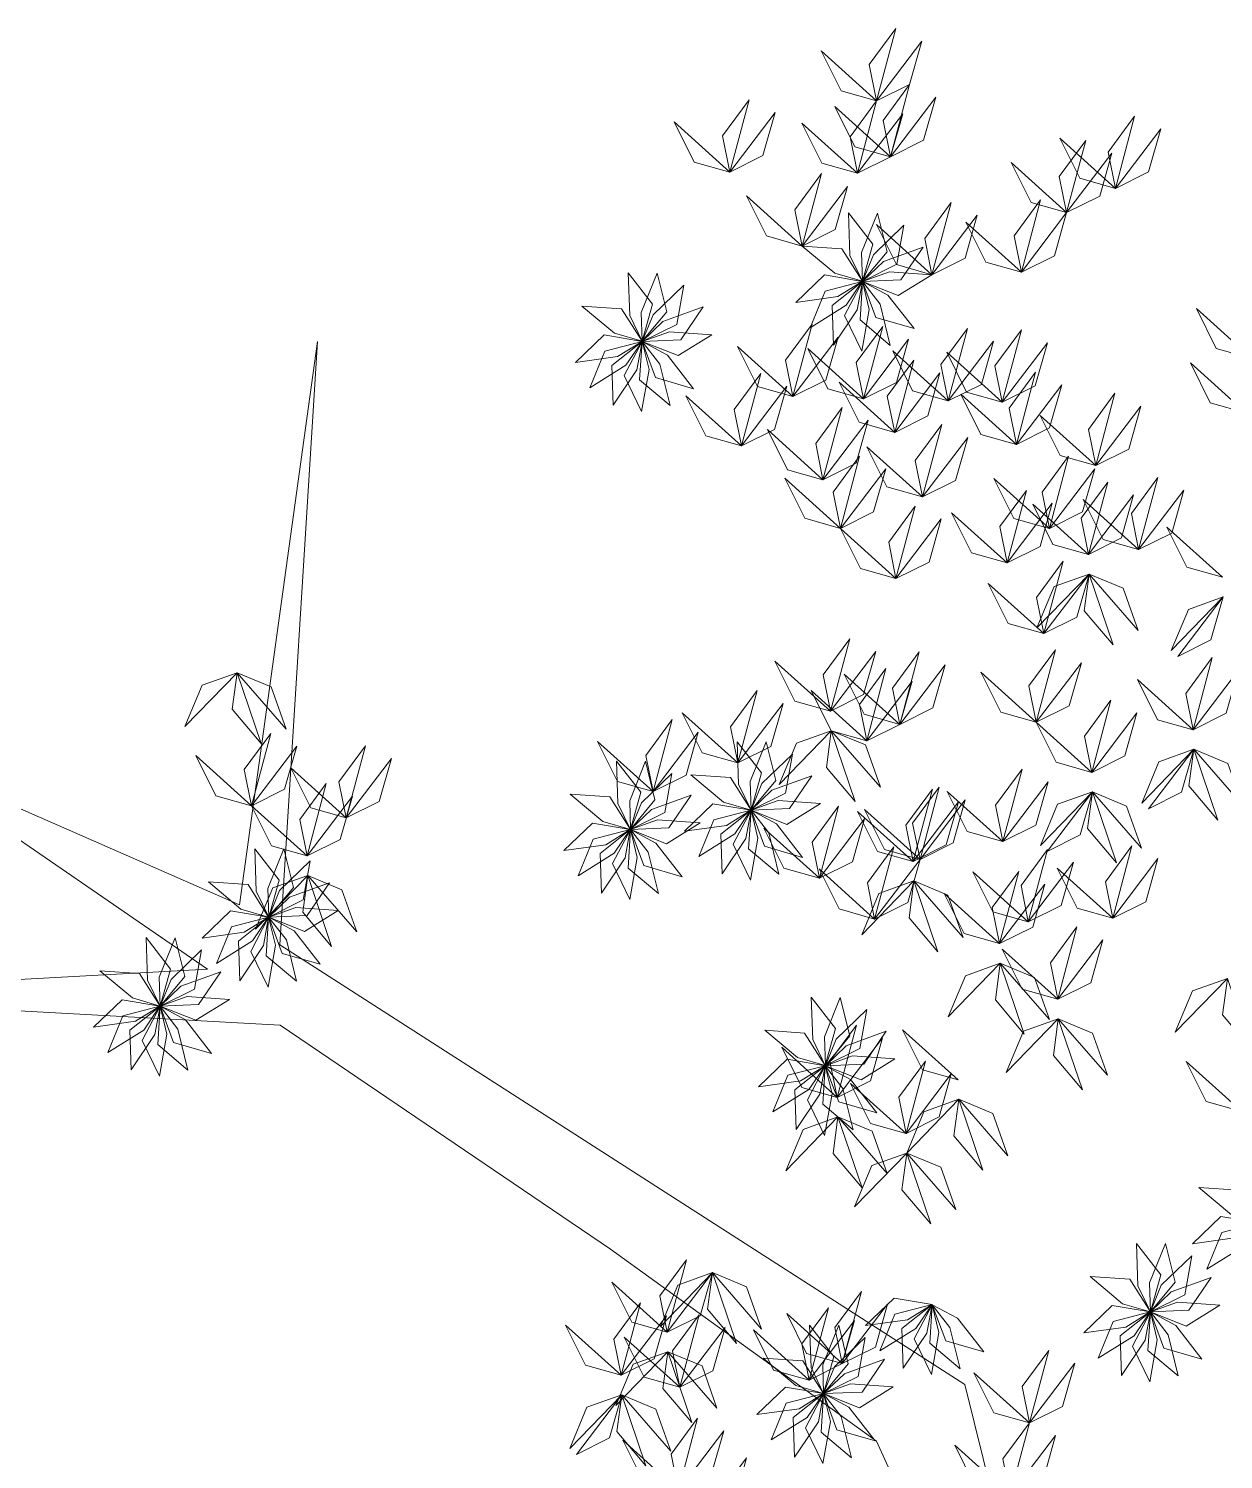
# Model space of a CAD drawing. Header units: inches. Extents: x 15 to 22798, y 21 to 21519.
# Drawn here: x 17568.1 to 17663.9, y 11151.6 to 11266.3 of the extents above; entities that cross this region are included whole.
import ezdxf

# ---------------------------------------------------------------- set-up
doc = ezdxf.new("R2010")
doc.units = ezdxf.units.IN
doc.header["$MEASUREMENT"] = 0
doc.layers.add('ARREDAMENTO', color=8, linetype='Continuous', lineweight=13)

msp = doc.modelspace()

# ---------------------------------------------------------------- linework, layer by layer
at = {"layer": 'ARREDAMENTO', "lineweight": 0}
for points in [[(17636.11, 11260.53), (17635.52, 11263.44), (17637.65, 11266.33), (17636.11, 11260.53)], [(17636.11, 11260.53), (17638.76, 11261.85), (17639.74, 11265.31), (17636.11, 11260.53)], [(17636.11, 11260.53), (17633.26, 11261.34), (17631.66, 11264.55), (17636.11, 11260.53)], [(17637.22, 11256.06), (17636.64, 11258.96), (17638.76, 11261.85), (17637.22, 11256.06)], [(17624.35, 11254.83), (17623.76, 11257.73), (17625.89, 11260.62), (17624.35, 11254.83)], [(17637.22, 11256.06), (17634.37, 11256.86), (17632.77, 11260.08), (17637.22, 11256.06)], [(17634.57, 11254.74), (17633.98, 11257.64), (17636.11, 11260.53), (17634.57, 11254.74)], [(17637.22, 11256.06), (17639.87, 11257.38), (17640.85, 11260.83), (17637.22, 11256.06)], [(17624.35, 11254.83), (17627, 11256.15), (17627.98, 11259.6), (17624.35, 11254.83)], [(17634.57, 11254.74), (17637.22, 11256.06), (17638.2, 11259.51), (17634.57, 11254.74)], [(17655.26, 11253.52), (17654.67, 11256.43), (17656.8, 11259.32), (17655.26, 11253.52)], [(17624.35, 11254.83), (17621.49, 11255.63), (17619.89, 11258.85), (17624.35, 11254.83)], [(17634.57, 11254.74), (17631.71, 11255.54), (17630.12, 11258.76), (17634.57, 11254.74)], [(17655.26, 11253.52), (17657.91, 11254.84), (17658.89, 11258.3), (17655.26, 11253.52)], [(17651.35, 11251.58), (17650.76, 11254.48), (17652.89, 11257.37), (17651.35, 11251.58)], [(17655.26, 11253.52), (17652.4, 11254.33), (17650.8, 11257.54), (17655.26, 11253.52)], [(17651.35, 11251.58), (17648.5, 11252.38), (17646.9, 11255.6), (17651.35, 11251.58)], [(17651.35, 11251.58), (17654, 11252.9), (17654.98, 11256.35), (17651.35, 11251.58)], [(17630.14, 11248.9), (17629.56, 11251.81), (17631.68, 11254.7), (17630.14, 11248.9)], [(17630.14, 11248.9), (17632.8, 11250.22), (17633.77, 11253.68), (17630.14, 11248.9)], [(17630.14, 11248.9), (17627.29, 11249.71), (17625.69, 11252.92), (17630.14, 11248.9)], [(17640.55, 11246.6), (17639.97, 11249.51), (17642.09, 11252.4), (17640.55, 11246.6)], [(17647.72, 11246.8), (17647.13, 11249.71), (17649.26, 11252.6), (17647.72, 11246.8)], [(17633.85, 11251.55), (17633.97, 11248.15), (17634.98, 11246.07), (17635.81, 11249.04), (17633.85, 11251.55)], [(17636.18, 11251.53), (17634.91, 11248.37), (17634.98, 11246.07), (17636.95, 11248.44), (17636.18, 11251.53)], [(17640.55, 11246.6), (17643.21, 11247.92), (17644.18, 11251.37), (17640.55, 11246.6)], [(17647.72, 11246.8), (17650.37, 11248.12), (17651.35, 11251.58), (17647.72, 11246.8)], [(17638.3, 11250.57), (17635.85, 11248.2), (17634.98, 11246.06), (17637.74, 11247.44), (17638.3, 11250.57)], [(17640.55, 11246.6), (17637.7, 11247.41), (17636.1, 11250.62), (17640.55, 11246.6)], [(17647.72, 11246.8), (17644.87, 11247.61), (17643.27, 11250.82), (17647.72, 11246.8)], [(17630.14, 11248.9), (17632.75, 11246.71), (17634.97, 11246.07), (17633.32, 11248.67), (17630.14, 11248.9)], [(17639.85, 11248.82), (17636.65, 11247.66), (17634.98, 11246.06), (17638.06, 11246.19), (17639.85, 11248.82)], [(17616.19, 11246.74), (17616.31, 11243.33), (17617.31, 11241.26), (17618.14, 11244.23), (17616.19, 11246.74)], [(17618.52, 11246.72), (17617.24, 11243.56), (17617.32, 11241.26), (17619.28, 11243.63), (17618.52, 11246.72)], [(17629.63, 11244.37), (17633, 11244.85), (17634.96, 11246.06), (17631.92, 11246.58), (17629.63, 11244.37)], [(17640.55, 11246.6), (17637.15, 11246.84), (17634.98, 11246.06), (17637.85, 11244.92), (17640.55, 11246.6)], [(17620.64, 11245.76), (17618.19, 11243.39), (17617.32, 11241.25), (17620.08, 11242.62), (17620.64, 11245.76)], [(17630.78, 11242.34), (17633.67, 11244.15), (17634.96, 11246.06), (17631.98, 11245.29), (17630.78, 11242.34)], [(17632.65, 11240.96), (17634.56, 11243.78), (17634.97, 11246.05), (17632.55, 11244.14), (17632.65, 11240.96)], [(17634.93, 11240.46), (17635.52, 11243.81), (17634.97, 11246.05), (17633.54, 11243.32), (17634.93, 11240.46)], [(17637.21, 11240.92), (17636.39, 11244.23), (17634.97, 11246.05), (17634.78, 11242.97), (17637.21, 11240.92)], [(17639.11, 11242.28), (17637.01, 11244.96), (17634.98, 11246.05), (17636.05, 11243.16), (17639.11, 11242.28)], [(17612.48, 11244.09), (17615.09, 11241.9), (17617.3, 11241.26), (17615.65, 11243.86), (17612.48, 11244.09)], [(17622.19, 11244.01), (17618.98, 11242.85), (17617.32, 11241.25), (17620.4, 11241.38), (17622.19, 11244.01)], [(17666.2, 11239.87), (17663.35, 11240.68), (17661.75, 11243.89), (17666.2, 11239.87)], [(17611.96, 11239.56), (17615.34, 11240.04), (17617.3, 11241.25), (17614.26, 11241.77), (17611.96, 11239.56)], [(17622.89, 11241.79), (17619.49, 11242.03), (17617.32, 11241.25), (17620.19, 11240.11), (17622.89, 11241.79)], [(17629.4, 11236.83), (17628.81, 11239.74), (17630.94, 11242.63), (17629.4, 11236.83)], [(17635.05, 11236.65), (17634.47, 11239.56), (17636.6, 11242.45), (17635.05, 11236.65)], [(17641.85, 11236.48), (17641.27, 11239.39), (17643.4, 11242.28), (17641.85, 11236.48)], [(17646.18, 11236.37), (17645.59, 11239.28), (17647.72, 11242.17), (17646.18, 11236.37)], [(17613.11, 11237.53), (17616, 11239.34), (17617.3, 11241.25), (17614.31, 11240.48), (17613.11, 11237.53)], [(17614.99, 11236.15), (17616.89, 11238.97), (17617.3, 11241.24), (17614.88, 11239.33), (17614.99, 11236.15)], [(17617.26, 11235.64), (17617.86, 11239), (17617.31, 11241.24), (17615.88, 11238.51), (17617.26, 11235.64)], [(17619.55, 11236.11), (17618.72, 11239.42), (17617.31, 11241.24), (17617.11, 11238.16), (17619.55, 11236.11)], [(17621.44, 11237.46), (17619.35, 11240.15), (17617.31, 11241.24), (17618.39, 11238.35), (17621.44, 11237.46)], [(17629.4, 11236.83), (17626.55, 11237.64), (17624.95, 11240.85), (17629.4, 11236.83)], [(17629.4, 11236.83), (17632.05, 11238.15), (17633.03, 11241.6), (17629.4, 11236.83)], [(17635.05, 11236.65), (17632.2, 11237.46), (17630.6, 11240.67), (17635.05, 11236.65)], [(17635.05, 11236.65), (17637.71, 11237.97), (17638.68, 11241.43), (17635.05, 11236.65)], [(17641.85, 11236.48), (17644.51, 11237.8), (17645.48, 11241.26), (17641.85, 11236.48)], [(17646.18, 11236.37), (17648.83, 11237.69), (17649.81, 11241.15), (17646.18, 11236.37)], [(17637.56, 11233.96), (17636.97, 11236.87), (17639.1, 11239.76), (17637.56, 11233.96)], [(17641.85, 11236.48), (17639, 11237.29), (17637.4, 11240.5), (17641.85, 11236.48)], [(17646.18, 11236.37), (17643.32, 11237.18), (17641.73, 11240.39), (17646.18, 11236.37)], [(17665.72, 11235.52), (17662.87, 11236.33), (17661.27, 11239.54), (17665.72, 11235.52)], [(17625.28, 11232.88), (17624.69, 11235.79), (17626.82, 11238.68), (17625.28, 11232.88)], [(17637.56, 11233.96), (17640.21, 11235.28), (17641.19, 11238.74), (17637.56, 11233.96)], [(17647.32, 11232.99), (17646.73, 11235.9), (17648.86, 11238.79), (17647.32, 11232.99)], [(17625.28, 11232.88), (17627.93, 11234.2), (17628.91, 11237.65), (17625.28, 11232.88)], [(17637.56, 11233.96), (17634.7, 11234.77), (17633.1, 11237.98), (17637.56, 11233.96)], [(17647.32, 11232.99), (17649.97, 11234.31), (17650.95, 11237.77), (17647.32, 11232.99)], [(17653.68, 11231.3), (17653.09, 11234.2), (17655.22, 11237.09), (17653.68, 11231.3)], [(17625.28, 11232.88), (17622.42, 11233.69), (17620.82, 11236.9), (17625.28, 11232.88)], [(17631.81, 11230.16), (17631.23, 11233.06), (17633.36, 11235.95), (17631.81, 11230.16)], [(17631.81, 11230.16), (17631.23, 11233.06), (17633.36, 11235.95), (17631.81, 11230.16)], [(17647.32, 11232.99), (17644.47, 11233.8), (17642.87, 11237.01), (17647.32, 11232.99)], [(17653.68, 11231.3), (17656.33, 11232.62), (17657.31, 11236.07), (17653.68, 11231.3)], [(17631.81, 11230.16), (17634.47, 11231.48), (17635.44, 11234.93), (17631.81, 11230.16)], [(17631.81, 11230.16), (17634.47, 11231.48), (17635.44, 11234.93), (17631.81, 11230.16)], [(17653.68, 11231.3), (17650.83, 11232.11), (17649.23, 11235.32), (17653.68, 11231.3)], [(17631.81, 11230.16), (17628.96, 11230.96), (17627.36, 11234.18), (17631.81, 11230.16)], [(17631.81, 11230.16), (17628.96, 11230.96), (17627.36, 11234.18), (17631.81, 11230.16)], [(17639.79, 11228.78), (17639.2, 11231.69), (17641.33, 11234.58), (17639.79, 11228.78)], [(17639.79, 11228.78), (17636.93, 11229.59), (17635.33, 11232.8), (17639.79, 11228.78)], [(17639.79, 11228.78), (17642.44, 11230.1), (17643.42, 11233.55), (17639.79, 11228.78)], [(17633.21, 11226.26), (17632.63, 11229.17), (17634.75, 11232.06), (17633.21, 11226.26)], [(17649.97, 11226.26), (17649.39, 11229.16), (17651.51, 11232.05), (17649.97, 11226.26)], [(17633.21, 11226.26), (17630.36, 11227.07), (17628.76, 11230.28), (17633.21, 11226.26)], [(17633.21, 11226.26), (17635.86, 11227.58), (17636.84, 11231.04), (17633.21, 11226.26)], [(17649.97, 11226.26), (17647.12, 11227.06), (17645.52, 11230.27), (17649.97, 11226.26)], [(17649.97, 11226.26), (17652.63, 11227.58), (17653.6, 11231.03), (17649.97, 11226.26)], [(17657.12, 11224.56), (17656.54, 11227.46), (17658.67, 11230.35), (17657.12, 11224.56)], [(17646.57, 11223.5), (17645.99, 11226.41), (17648.12, 11229.3), (17646.57, 11223.5)], [(17653.09, 11224.17), (17652.51, 11227.07), (17654.64, 11229.96), (17653.09, 11224.17)], [(17657.12, 11224.56), (17659.78, 11225.88), (17660.75, 11229.33), (17657.12, 11224.56)], [(17637.66, 11222.24), (17637.08, 11225.15), (17639.21, 11228.04), (17637.66, 11222.24)], [(17646.57, 11223.5), (17649.23, 11224.82), (17650.2, 11228.28), (17646.57, 11223.5)], [(17653.09, 11224.17), (17650.24, 11224.97), (17648.64, 11228.19), (17653.09, 11224.17)], [(17657.12, 11224.56), (17654.27, 11225.36), (17652.67, 11228.57), (17657.12, 11224.56)], [(17653.09, 11224.17), (17655.75, 11225.49), (17656.72, 11228.94), (17653.09, 11224.17)], [(17637.66, 11222.24), (17640.32, 11223.56), (17641.29, 11227.02), (17637.66, 11222.24)], [(17646.57, 11223.5), (17643.72, 11224.31), (17642.12, 11227.52), (17646.57, 11223.5)], [(17637.66, 11222.24), (17634.81, 11223.05), (17633.21, 11226.26), (17637.66, 11222.24)], [(17663.85, 11222.34), (17660.99, 11223.14), (17659.39, 11226.35), (17663.85, 11222.34)], [(17649.51, 11217.83), (17648.93, 11220.73), (17651.06, 11223.62), (17649.51, 11217.83)], [(17653.15, 11222.6), (17650.35, 11221.6), (17648.97, 11218.29), (17653.15, 11222.6)], [(17649.51, 11217.83), (17652.17, 11219.15), (17653.15, 11222.6), (17649.51, 11217.83)], [(17649.51, 11217.83), (17652.17, 11219.15), (17653.15, 11222.6), (17649.51, 11217.83)], [(17653.15, 11222.6), (17652.76, 11219.66), (17655.07, 11216.92), (17653.15, 11222.6)], [(17653.15, 11222.6), (17655.88, 11221.46), (17657.09, 11218.08), (17653.15, 11222.6)], [(17649.51, 11217.83), (17646.66, 11218.63), (17645.06, 11221.85), (17649.51, 11217.83)], [(17663.9, 11220.77), (17661.11, 11219.77), (17659.72, 11216.46), (17663.9, 11220.77)], [(17660.27, 11215.99), (17662.92, 11217.32), (17663.9, 11220.77), (17660.27, 11215.99)], [(17632.42, 11211.6), (17631.83, 11214.51), (17633.96, 11217.4), (17632.42, 11211.6)], [(17648.91, 11210.72), (17648.32, 11213.63), (17650.45, 11216.52), (17648.91, 11210.72)], [(17632.42, 11211.6), (17629.56, 11212.41), (17627.96, 11215.62), (17632.42, 11211.6)], [(17632.42, 11211.6), (17635.07, 11212.93), (17636.05, 11216.38), (17632.42, 11211.6)], [(17637.98, 11210.55), (17637.39, 11213.46), (17639.52, 11216.35), (17637.98, 11210.55)], [(17637.98, 11210.55), (17640.63, 11211.87), (17641.61, 11215.33), (17637.98, 11210.55)], [(17648.91, 11210.72), (17651.56, 11212.04), (17652.54, 11215.49), (17648.91, 11210.72)], [(17661.49, 11210.12), (17660.9, 11213.02), (17663.03, 11215.91), (17661.49, 11210.12)], [(17584.83, 11214.69), (17582.03, 11213.7), (17580.65, 11210.39), (17584.83, 11214.69)], [(17584.83, 11214.69), (17584.44, 11211.76), (17586.75, 11209.01), (17584.83, 11214.69)], [(17584.83, 11214.69), (17587.56, 11213.55), (17588.77, 11210.17), (17584.83, 11214.69)], [(17637.98, 11210.55), (17635.12, 11211.36), (17633.52, 11214.57), (17637.98, 11210.55)], [(17635.32, 11209.23), (17634.74, 11212.14), (17636.86, 11215.03), (17635.32, 11209.23)], [(17648.91, 11210.72), (17646.06, 11211.53), (17644.46, 11214.74), (17648.91, 11210.72)], [(17661.49, 11210.12), (17664.14, 11211.44), (17665.12, 11214.89), (17661.49, 11210.12)], [(17624.98, 11207.46), (17624.4, 11210.36), (17626.52, 11213.25), (17624.98, 11207.46)], [(17635.32, 11209.23), (17632.47, 11210.04), (17630.87, 11213.25), (17635.32, 11209.23)], [(17635.32, 11209.23), (17637.98, 11210.55), (17638.95, 11214), (17635.32, 11209.23)], [(17661.49, 11210.12), (17658.64, 11210.92), (17657.04, 11214.14), (17661.49, 11210.12)], [(17624.98, 11207.46), (17627.64, 11208.78), (17628.61, 11212.23), (17624.98, 11207.46)], [(17653.36, 11206.7), (17652.78, 11209.61), (17654.9, 11212.5), (17653.36, 11206.7)], [(17618.18, 11205.16), (17617.6, 11208.06), (17619.72, 11210.95), (17618.18, 11205.16)], [(17624.98, 11207.46), (17622.13, 11208.26), (17620.53, 11211.48), (17624.98, 11207.46)], [(17653.36, 11206.7), (17650.51, 11207.51), (17648.91, 11210.72), (17653.36, 11206.7)], [(17653.36, 11206.7), (17656.01, 11208.02), (17656.99, 11211.47), (17653.36, 11206.7)], [(17585.98, 11204.02), (17585.4, 11206.93), (17587.53, 11209.82), (17585.98, 11204.02)], [(17618.18, 11205.16), (17620.84, 11206.48), (17621.81, 11209.93), (17618.18, 11205.16)], [(17632.47, 11210.04), (17629.68, 11209.04), (17628.3, 11205.73), (17632.47, 11210.04)], [(17632.47, 11210.04), (17632.08, 11207.1), (17634.39, 11204.36), (17632.47, 11210.04)], [(17632.47, 11210.04), (17635.21, 11208.9), (17636.41, 11205.52), (17632.47, 11210.04)], [(17585.98, 11204.02), (17588.64, 11205.34), (17589.61, 11208.79), (17585.98, 11204.02)], [(17593.58, 11203.05), (17592.99, 11205.95), (17595.12, 11208.84), (17593.58, 11203.05)], [(17618.18, 11205.16), (17615.33, 11205.96), (17613.73, 11209.17), (17618.18, 11205.16)], [(17624.92, 11209.16), (17625.04, 11205.75), (17626.05, 11203.68), (17626.88, 11206.65), (17624.92, 11209.16)], [(17627.25, 11209.14), (17625.98, 11205.98), (17626.05, 11203.67), (17628.02, 11206.05), (17627.25, 11209.14)], [(17661.54, 11208.55), (17658.75, 11207.55), (17657.37, 11204.24), (17661.54, 11208.55)], [(17657.91, 11203.78), (17660.56, 11205.1), (17661.54, 11208.55), (17657.91, 11203.78)], [(17661.54, 11208.55), (17661.15, 11205.61), (17663.47, 11202.87), (17661.54, 11208.55)], [(17661.54, 11208.55), (17664.28, 11207.41), (17665.48, 11204.03), (17661.54, 11208.55)], [(17585.98, 11204.02), (17583.13, 11204.83), (17581.53, 11208.04), (17585.98, 11204.02)], [(17593.58, 11203.05), (17596.23, 11204.37), (17597.21, 11207.82), (17593.58, 11203.05)], [(17615.25, 11207.61), (17615.37, 11204.2), (17616.37, 11202.13), (17617.2, 11205.1), (17615.25, 11207.61)], [(17617.58, 11207.59), (17616.31, 11204.43), (17616.38, 11202.12), (17618.34, 11204.5), (17617.58, 11207.59)], [(17629.37, 11208.17), (17626.92, 11205.81), (17626.05, 11203.67), (17628.81, 11205.04), (17629.37, 11208.17)], [(17593.58, 11203.05), (17590.73, 11203.86), (17589.13, 11207.07), (17593.58, 11203.05)], [(17619.7, 11206.62), (17617.25, 11204.26), (17616.38, 11202.12), (17619.14, 11203.49), (17619.7, 11206.62)], [(17621.21, 11206.51), (17623.82, 11204.32), (17626.04, 11203.68), (17624.39, 11206.28), (17621.21, 11206.51)], [(17630.92, 11206.43), (17627.72, 11205.26), (17626.05, 11203.67), (17629.13, 11203.8), (17630.92, 11206.43)], [(17646.23, 11201.15), (17645.65, 11204.06), (17647.77, 11206.95), (17646.23, 11201.15)], [(17590.44, 11200), (17589.85, 11202.91), (17591.98, 11205.8), (17590.44, 11200)], [(17639.04, 11199.56), (17638.46, 11202.46), (17640.59, 11205.35), (17639.04, 11199.56)], [(17639.59, 11199.71), (17639, 11202.62), (17641.13, 11205.51), (17639.59, 11199.71)], [(17646.23, 11201.15), (17643.38, 11201.96), (17641.78, 11205.17), (17646.23, 11201.15)], [(17646.23, 11201.15), (17648.89, 11202.47), (17649.86, 11205.93), (17646.23, 11201.15)], [(17653.41, 11205.13), (17650.62, 11204.14), (17649.24, 11200.83), (17653.41, 11205.13)], [(17649.78, 11200.36), (17652.44, 11201.68), (17653.41, 11205.13), (17649.78, 11200.36)], [(17653.41, 11205.13), (17653.02, 11202.19), (17655.34, 11199.45), (17653.41, 11205.13)], [(17653.41, 11205.13), (17656.15, 11203.99), (17657.35, 11200.61), (17653.41, 11205.13)], [(17590.44, 11200), (17587.58, 11200.81), (17585.98, 11204.02), (17590.44, 11200)], [(17590.44, 11200), (17593.09, 11201.32), (17594.07, 11204.78), (17590.44, 11200)], [(17611.54, 11204.96), (17614.15, 11202.77), (17616.37, 11202.12), (17614.71, 11204.73), (17611.54, 11204.96)], [(17621.25, 11204.88), (17618.05, 11203.71), (17616.38, 11202.12), (17619.46, 11202.25), (17621.25, 11204.88)], [(17620.7, 11201.98), (17624.07, 11202.45), (17626.03, 11203.67), (17622.99, 11204.18), (17620.7, 11201.98)], [(17631.62, 11204.21), (17628.22, 11204.45), (17626.05, 11203.66), (17628.92, 11202.53), (17631.62, 11204.21)], [(17631.52, 11198.21), (17630.93, 11201.11), (17633.06, 11204), (17631.52, 11198.21)], [(17639.04, 11199.56), (17641.7, 11200.88), (17642.68, 11204.33), (17639.04, 11199.56)], [(17639.59, 11199.71), (17642.24, 11201.04), (17643.22, 11204.49), (17639.59, 11199.71)], [(17621.95, 11202.66), (17618.55, 11202.9), (17616.38, 11202.11), (17619.25, 11200.98), (17621.95, 11202.66)], [(17621.85, 11199.95), (17624.74, 11201.76), (17626.03, 11203.67), (17623.05, 11202.9), (17621.85, 11199.95)], [(17623.72, 11198.57), (17625.63, 11201.39), (17626.04, 11203.66), (17623.62, 11201.75), (17623.72, 11198.57)], [(17626, 11198.06), (17626.59, 11201.42), (17626.04, 11203.66), (17624.61, 11200.93), (17626, 11198.06)], [(17628.28, 11198.53), (17627.46, 11201.84), (17626.04, 11203.66), (17625.85, 11200.58), (17628.28, 11198.53)], [(17630.18, 11199.88), (17628.08, 11202.57), (17626.05, 11203.66), (17627.12, 11200.77), (17630.18, 11199.88)], [(17631.52, 11198.21), (17634.17, 11199.53), (17635.15, 11202.98), (17631.52, 11198.21)], [(17639.04, 11199.56), (17636.19, 11200.36), (17634.59, 11203.57), (17639.04, 11199.56)], [(17639.59, 11199.71), (17636.73, 11200.52), (17635.13, 11203.73), (17639.59, 11199.71)], [(17611.03, 11200.43), (17614.4, 11200.9), (17616.36, 11202.12), (17613.32, 11202.63), (17611.03, 11200.43)], [(17612.18, 11198.4), (17615.07, 11200.21), (17616.36, 11202.11), (17613.38, 11201.35), (17612.18, 11198.4)], [(17614.05, 11197.02), (17615.96, 11199.84), (17616.36, 11202.11), (17613.95, 11200.2), (17614.05, 11197.02)], [(17616.33, 11196.51), (17616.92, 11199.87), (17616.37, 11202.11), (17614.94, 11199.38), (17616.33, 11196.51)], [(17618.61, 11196.98), (17617.79, 11200.29), (17616.37, 11202.11), (17616.18, 11199.03), (17618.61, 11196.98)], [(17620.51, 11198.33), (17618.41, 11201.02), (17616.37, 11202.11), (17617.45, 11199.22), (17620.51, 11198.33)], [(17631.52, 11198.21), (17628.67, 11199.01), (17627.07, 11202.23), (17631.52, 11198.21)], [(17586.24, 11200.58), (17586.36, 11197.18), (17587.37, 11195.1), (17588.2, 11198.07), (17586.24, 11200.58)], [(17588.57, 11200.56), (17587.3, 11197.4), (17587.37, 11195.1), (17589.34, 11197.47), (17588.57, 11200.56)], [(17635.95, 11194.94), (17635.37, 11197.85), (17637.5, 11200.74), (17635.95, 11194.94)], [(17648.27, 11194.71), (17647.69, 11197.62), (17649.81, 11200.51), (17648.27, 11194.71)], [(17655.04, 11195.01), (17654.46, 11197.92), (17656.58, 11200.81), (17655.04, 11195.01)], [(17590.7, 11199.6), (17588.24, 11197.23), (17587.37, 11195.1), (17590.14, 11196.47), (17590.7, 11199.6)], [(17635.95, 11194.94), (17638.61, 11196.26), (17639.59, 11199.71), (17635.95, 11194.94)], [(17648.27, 11194.71), (17650.92, 11196.03), (17651.9, 11199.49), (17648.27, 11194.71)], [(17655.04, 11195.01), (17657.69, 11196.33), (17658.67, 11199.79), (17655.04, 11195.01)], [(17590.49, 11198.43), (17587.7, 11197.44), (17586.31, 11194.13), (17590.49, 11198.43)], [(17590.49, 11198.43), (17590.1, 11195.5), (17592.41, 11192.75), (17590.49, 11198.43)], [(17590.49, 11198.43), (17593.22, 11197.29), (17594.43, 11193.91), (17590.49, 11198.43)], [(17635.95, 11194.94), (17633.1, 11195.75), (17631.5, 11198.96), (17635.95, 11194.94)], [(17648.27, 11194.71), (17645.42, 11195.52), (17643.82, 11198.73), (17648.27, 11194.71)], [(17645.97, 11192.97), (17645.39, 11195.87), (17647.52, 11198.76), (17645.97, 11192.97)], [(17655.04, 11195.01), (17652.19, 11195.82), (17650.59, 11199.03), (17655.04, 11195.01)], [(17582.53, 11197.93), (17585.14, 11195.74), (17587.36, 11195.1), (17585.71, 11197.7), (17582.53, 11197.93)], [(17592.24, 11197.85), (17589.04, 11196.69), (17587.37, 11195.09), (17590.46, 11195.22), (17592.24, 11197.85)], [(17639.1, 11197.99), (17636.3, 11196.99), (17634.92, 11193.68), (17639.1, 11197.99)], [(17639.1, 11197.99), (17638.71, 11195.05), (17641.02, 11192.31), (17639.1, 11197.99)], [(17639.1, 11197.99), (17641.83, 11196.85), (17643.04, 11193.47), (17639.1, 11197.99)], [(17645.97, 11192.97), (17643.12, 11193.77), (17641.52, 11196.99), (17645.97, 11192.97)], [(17645.97, 11192.97), (17648.63, 11194.29), (17649.61, 11197.74), (17645.97, 11192.97)], [(17592.94, 11195.63), (17589.54, 11195.87), (17587.37, 11195.09), (17590.24, 11193.95), (17592.94, 11195.63)], [(17582.02, 11193.4), (17585.4, 11193.88), (17587.36, 11195.09), (17584.31, 11195.61), (17582.02, 11193.4)], [(17583.17, 11191.37), (17586.06, 11193.18), (17587.36, 11195.09), (17584.37, 11194.32), (17583.17, 11191.37)], [(17585.04, 11189.99), (17586.95, 11192.82), (17587.36, 11195.09), (17584.94, 11193.17), (17585.04, 11189.99)], [(17587.32, 11189.49), (17587.91, 11192.84), (17587.36, 11195.08), (17585.93, 11192.35), (17587.32, 11189.49)], [(17589.6, 11189.95), (17588.78, 11193.26), (17587.36, 11195.08), (17587.17, 11192), (17589.6, 11189.95)], [(17591.5, 11191.31), (17589.4, 11193.99), (17587.37, 11195.08), (17588.44, 11192.19), (17591.5, 11191.31)], [(17650.63, 11188.51), (17650.05, 11191.42), (17652.17, 11194.31), (17650.63, 11188.51)], [(17577.53, 11193.45), (17577.65, 11190.04), (17578.66, 11187.96), (17579.49, 11190.93), (17577.53, 11193.45)], [(17579.86, 11193.43), (17578.59, 11190.27), (17578.66, 11187.96), (17580.63, 11190.34), (17579.86, 11193.43)], [(17581.98, 11192.46), (17579.53, 11190.09), (17578.66, 11187.96), (17581.42, 11189.33), (17581.98, 11192.46)], [(17650.63, 11188.51), (17647.78, 11189.32), (17646.18, 11192.53), (17650.63, 11188.51)], [(17650.63, 11188.51), (17653.29, 11189.83), (17654.26, 11193.28), (17650.63, 11188.51)], [(17646.03, 11191.4), (17643.23, 11190.4), (17641.85, 11187.09), (17646.03, 11191.4)], [(17646.03, 11191.4), (17645.64, 11188.46), (17647.95, 11185.72), (17646.03, 11191.4)], [(17646.03, 11191.4), (17648.76, 11190.26), (17649.97, 11186.88), (17646.03, 11191.4)], [(17573.82, 11190.8), (17576.43, 11188.61), (17578.65, 11187.96), (17577, 11190.57), (17573.82, 11190.8)], [(17583.53, 11190.72), (17580.33, 11189.55), (17578.66, 11187.95), (17581.74, 11188.08), (17583.53, 11190.72)], [(17664.24, 11190.18), (17661.44, 11189.19), (17660.06, 11185.88), (17664.24, 11190.18)], [(17664.24, 11190.18), (17663.85, 11187.25), (17666.16, 11184.5), (17664.24, 11190.18)], [(17573.31, 11186.27), (17576.68, 11186.74), (17578.64, 11187.96), (17575.6, 11188.47), (17573.31, 11186.27)], [(17574.46, 11184.24), (17577.35, 11186.04), (17578.64, 11187.95), (17575.66, 11187.19), (17574.46, 11184.24)], [(17576.33, 11182.85), (17578.24, 11185.68), (17578.65, 11187.95), (17576.23, 11186.03), (17576.33, 11182.85)], [(17578.61, 11182.35), (17579.2, 11185.71), (17578.65, 11187.95), (17577.22, 11185.21), (17578.61, 11182.35)], [(17580.89, 11182.82), (17580.07, 11186.12), (17578.65, 11187.95), (17578.46, 11184.87), (17580.89, 11182.82)], [(17584.23, 11188.49), (17580.83, 11188.73), (17578.66, 11187.95), (17581.53, 11186.82), (17584.23, 11188.49)], [(17582.79, 11184.17), (17580.69, 11186.86), (17578.66, 11187.95), (17579.73, 11185.05), (17582.79, 11184.17)], [(17630.87, 11188.67), (17630.99, 11185.27), (17631.99, 11183.19), (17632.82, 11186.16), (17630.87, 11188.67)], [(17633.2, 11188.66), (17631.92, 11185.49), (17632, 11183.19), (17633.96, 11185.57), (17633.2, 11188.66)], [(17635.32, 11187.69), (17632.87, 11185.32), (17632, 11183.19), (17634.76, 11184.56), (17635.32, 11187.69)], [(17650.68, 11186.94), (17647.89, 11185.95), (17646.51, 11182.64), (17650.68, 11186.94)], [(17650.68, 11186.94), (17650.29, 11184), (17652.61, 11181.26), (17650.68, 11186.94)], [(17650.68, 11186.94), (17653.42, 11185.8), (17654.63, 11182.42), (17650.68, 11186.94)], [(17627.16, 11186.02), (17629.77, 11183.83), (17631.98, 11183.19), (17630.33, 11185.79), (17627.16, 11186.02)], [(17636.87, 11185.95), (17633.66, 11184.78), (17632, 11183.18), (17635.08, 11183.31), (17636.87, 11185.95)], [(17632.96, 11180.64), (17632.37, 11183.54), (17634.5, 11186.43), (17632.96, 11180.64)], [(17642.65, 11182.05), (17639.79, 11182.86), (17638.19, 11186.07), (17642.65, 11182.05)], [(17632.96, 11180.64), (17630.11, 11181.44), (17628.51, 11184.66), (17632.96, 11180.64)], [(17632.96, 11180.64), (17635.61, 11181.96), (17636.59, 11185.41), (17632.96, 11180.64)], [(17626.64, 11181.49), (17630.02, 11181.97), (17631.98, 11183.18), (17628.94, 11183.7), (17626.64, 11181.49)], [(17627.79, 11179.47), (17630.68, 11181.27), (17631.98, 11183.18), (17628.99, 11182.41), (17627.79, 11179.47)], [(17629.67, 11178.08), (17631.57, 11180.91), (17631.98, 11183.18), (17629.56, 11181.26), (17629.67, 11178.08)], [(17631.94, 11177.58), (17632.54, 11180.93), (17631.99, 11183.17), (17630.56, 11180.44), (17631.94, 11177.58)], [(17634.23, 11178.04), (17633.4, 11181.35), (17631.99, 11183.17), (17631.79, 11180.1), (17634.23, 11178.04)], [(17636.12, 11179.4), (17634.03, 11182.08), (17631.99, 11183.17), (17633.07, 11180.28), (17636.12, 11179.4)], [(17637.57, 11183.72), (17634.17, 11183.96), (17632, 11183.18), (17634.87, 11182.04), (17637.57, 11183.72)], [(17638.47, 11177.75), (17637.89, 11180.65), (17640.02, 11183.54), (17638.47, 11177.75)], [(17665.39, 11179.51), (17662.54, 11180.32), (17660.94, 11183.53), (17665.39, 11179.51)], [(17638.47, 11177.75), (17641.13, 11179.07), (17642.1, 11182.52), (17638.47, 11177.75)], [(17638.47, 11177.75), (17635.62, 11178.55), (17634.02, 11181.76), (17638.47, 11177.75)], [(17642.7, 11180.49), (17639.91, 11179.49), (17638.53, 11176.18), (17642.7, 11180.49)], [(17642.7, 11180.49), (17642.31, 11177.55), (17644.62, 11174.81), (17642.7, 11180.49)], [(17642.7, 11180.49), (17645.43, 11179.34), (17646.64, 11175.96), (17642.7, 11180.49)], [(17633.01, 11179.07), (17630.22, 11178.07), (17628.84, 11174.76), (17633.01, 11179.07)], [(17633.01, 11179.07), (17632.62, 11176.13), (17634.94, 11173.39), (17633.01, 11179.07)], [(17633.01, 11179.07), (17635.75, 11177.93), (17636.95, 11174.55), (17633.01, 11179.07)], [(17638.53, 11176.18), (17635.73, 11175.18), (17634.35, 11171.87), (17638.53, 11176.18)], [(17638.53, 11176.18), (17638.14, 11173.24), (17640.45, 11170.5), (17638.53, 11176.18)], [(17638.53, 11176.18), (17641.26, 11175.04), (17642.47, 11171.66), (17638.53, 11176.18)], [(17661.94, 11173.42), (17664.56, 11171.23), (17666.77, 11170.59), (17665.12, 11173.19), (17661.94, 11173.42)], [(17661.43, 11168.89), (17664.81, 11169.37), (17666.77, 11170.58), (17663.72, 11171.1), (17661.43, 11168.89)], [(17662.58, 11166.86), (17665.47, 11168.67), (17666.77, 11170.58), (17663.78, 11169.81), (17662.58, 11166.86)], [(17656.94, 11168.94), (17657.06, 11165.53), (17658.07, 11163.45), (17658.9, 11166.42), (17656.94, 11168.94)], [(17659.27, 11168.92), (17658, 11165.76), (17658.07, 11163.45), (17660.04, 11165.83), (17659.27, 11168.92)], [(17619.32, 11161.81), (17618.74, 11164.72), (17620.86, 11167.61), (17619.32, 11161.81)], [(17661.39, 11167.95), (17658.94, 11165.58), (17658.07, 11163.45), (17660.83, 11164.82), (17661.39, 11167.95)], [(17622.95, 11166.59), (17620.16, 11165.59), (17618.78, 11162.28), (17622.95, 11166.59)], [(17619.32, 11161.81), (17621.97, 11163.13), (17622.95, 11166.59), (17619.32, 11161.81)], [(17622.95, 11166.59), (17622.56, 11163.65), (17624.88, 11160.91), (17622.95, 11166.59)], [(17622.95, 11166.59), (17625.69, 11165.45), (17626.89, 11162.07), (17622.95, 11166.59)], [(17653.23, 11166.29), (17655.84, 11164.1), (17658.06, 11163.45), (17656.41, 11166.06), (17653.23, 11166.29)], [(17662.94, 11166.21), (17659.74, 11165.04), (17658.07, 11163.44), (17661.15, 11163.57), (17662.94, 11166.21)], [(17619.32, 11161.81), (17616.47, 11162.62), (17614.87, 11165.83), (17619.32, 11161.81)], [(17633.36, 11159.3), (17632.77, 11162.2), (17634.9, 11165.09), (17633.36, 11159.3)], [(17615.62, 11158.36), (17615.04, 11161.27), (17617.17, 11164.16), (17615.62, 11158.36)], [(17630.7, 11157.98), (17630.12, 11160.88), (17632.24, 11163.77), (17630.7, 11157.98)], [(17633.36, 11159.3), (17636.01, 11160.62), (17636.99, 11164.07), (17633.36, 11159.3)], [(17635.22, 11162.34), (17638.6, 11162.82), (17640.56, 11164.03), (17637.52, 11164.55), (17635.22, 11162.34)], [(17636.37, 11160.31), (17639.26, 11162.12), (17640.56, 11164.03), (17637.57, 11163.26), (17636.37, 11160.31)], [(17638.25, 11158.93), (17640.15, 11161.75), (17640.56, 11164.03), (17638.14, 11162.11), (17638.25, 11158.93)], [(17640.52, 11158.43), (17641.11, 11161.78), (17640.56, 11164.02), (17639.13, 11161.29), (17640.52, 11158.43)], [(17642.81, 11158.89), (17641.98, 11162.2), (17640.57, 11164.02), (17640.37, 11160.94), (17642.81, 11158.89)], [(17644.7, 11160.25), (17642.6, 11162.93), (17640.57, 11164.02), (17641.65, 11161.13), (17644.7, 11160.25)], [(17652.72, 11161.76), (17656.09, 11162.23), (17658.05, 11163.45), (17655.01, 11163.96), (17652.72, 11161.76)], [(17663.64, 11163.98), (17660.24, 11164.22), (17658.07, 11163.44), (17660.94, 11162.31), (17663.64, 11163.98)], [(17615.62, 11158.36), (17618.28, 11159.68), (17619.25, 11163.13), (17615.62, 11158.36)], [(17620.34, 11157.41), (17619.75, 11160.31), (17621.88, 11163.2), (17620.34, 11157.41)], [(17633.36, 11159.3), (17630.5, 11160.11), (17628.9, 11163.32), (17633.36, 11159.3)], [(17630.7, 11157.98), (17633.36, 11159.3), (17634.33, 11162.75), (17630.7, 11157.98)], [(17653.87, 11159.73), (17656.76, 11161.53), (17658.05, 11163.44), (17655.07, 11162.68), (17653.87, 11159.73)], [(17655.74, 11158.34), (17657.65, 11161.17), (17658.06, 11163.44), (17655.64, 11161.52), (17655.74, 11158.34)], [(17658.02, 11157.84), (17658.61, 11161.2), (17658.06, 11163.44), (17656.63, 11160.7), (17658.02, 11157.84)], [(17660.3, 11158.31), (17659.48, 11161.61), (17658.06, 11163.44), (17657.87, 11160.36), (17660.3, 11158.31)], [(17662.2, 11159.66), (17660.1, 11162.35), (17658.07, 11163.44), (17659.14, 11160.54), (17662.2, 11159.66)], [(17615.62, 11158.36), (17612.77, 11159.17), (17611.17, 11162.38), (17615.62, 11158.36)], [(17620.34, 11157.41), (17617.48, 11158.21), (17615.88, 11161.43), (17620.34, 11157.41)], [(17620.34, 11157.41), (17622.99, 11158.73), (17623.97, 11162.18), (17620.34, 11157.41)], [(17630.7, 11157.98), (17627.85, 11158.78), (17626.25, 11162), (17630.7, 11157.98)], [(17630.74, 11162.39), (17630.85, 11158.98), (17631.86, 11156.9), (17632.69, 11159.87), (17630.74, 11162.39)], [(17633.07, 11162.37), (17631.79, 11159.21), (17631.86, 11156.9), (17633.83, 11159.28), (17633.07, 11162.37)], [(17635.19, 11161.4), (17632.74, 11159.03), (17631.86, 11156.9), (17634.63, 11158.27), (17635.19, 11161.4)], [(17619.37, 11160.25), (17616.58, 11159.25), (17615.2, 11155.94), (17619.37, 11160.25)], [(17619.37, 11160.25), (17618.98, 11157.31), (17621.3, 11154.57), (17619.37, 11160.25)], [(17619.37, 11160.25), (17622.11, 11159.11), (17623.31, 11155.73), (17619.37, 11160.25)], [(17648.37, 11154.55), (17647.78, 11157.46), (17649.91, 11160.35), (17648.37, 11154.55)], [(17627.02, 11159.74), (17629.64, 11157.54), (17631.85, 11156.9), (17630.2, 11159.51), (17627.02, 11159.74)], [(17636.73, 11159.66), (17633.53, 11158.49), (17631.86, 11156.89), (17634.95, 11157.02), (17636.73, 11159.66)], [(17648.37, 11154.55), (17651.02, 11155.87), (17652, 11159.32), (17648.37, 11154.55)], [(17648.37, 11154.55), (17645.52, 11155.36), (17643.92, 11158.57), (17648.37, 11154.55)], [(17615.68, 11156.79), (17612.88, 11155.8), (17611.5, 11152.49), (17615.68, 11156.79)], [(17612.04, 11152.02), (17614.7, 11153.34), (17615.68, 11156.79), (17612.04, 11152.02)], [(17615.68, 11156.79), (17615.29, 11153.85), (17617.6, 11151.11), (17615.68, 11156.79)], [(17615.68, 11156.79), (17618.41, 11155.65), (17619.62, 11152.27), (17615.68, 11156.79)], [(17626.51, 11155.21), (17629.89, 11155.68), (17631.85, 11156.9), (17628.81, 11157.41), (17626.51, 11155.21)], [(17627.66, 11153.18), (17630.55, 11154.98), (17631.85, 11156.89), (17628.86, 11156.12), (17627.66, 11153.18)], [(17629.53, 11151.79), (17631.44, 11154.62), (17631.85, 11156.89), (17629.43, 11154.97), (17629.53, 11151.79)], [(17631.81, 11151.29), (17632.4, 11154.65), (17631.85, 11156.89), (17630.42, 11154.15), (17631.81, 11151.29)], [(17634.09, 11151.75), (17633.27, 11155.06), (17631.86, 11156.88), (17631.66, 11153.81), (17634.09, 11151.75)], [(17637.43, 11157.43), (17634.03, 11157.67), (17631.86, 11156.89), (17634.73, 11155.75), (17637.43, 11157.43)], [(17635.99, 11153.11), (17633.89, 11155.8), (17631.86, 11156.89), (17632.93, 11153.99), (17635.99, 11153.11)], [(17620.22, 11149.13), (17619.63, 11152.04), (17621.76, 11154.93), (17620.22, 11149.13)], [(17646.83, 11148.75), (17646.24, 11151.66), (17648.37, 11154.55), (17646.83, 11148.75)], [(17620.22, 11149.13), (17622.87, 11150.45), (17623.85, 11153.91), (17620.22, 11149.13)], [(17646.83, 11148.75), (17649.48, 11150.07), (17650.46, 11153.53), (17646.83, 11148.75)], [(17620.22, 11149.13), (17617.36, 11149.94), (17615.77, 11153.15), (17620.22, 11149.13)], [(17646.83, 11148.75), (17643.97, 11149.56), (17642.38, 11152.77), (17646.83, 11148.75)], [(17624.14, 11145.95), (17623.55, 11148.86), (17625.68, 11151.75), (17624.14, 11145.95)]]:
    msp.add_lwpolyline(points, dxfattribs=at)
at = {"layer": 'ARREDAMENTO', "linetype": 'Continuous', "lineweight": 0}
msp.add_lwpolyline([(17649.08, 11133.79), (17643.19, 11157.63), (17588.25, 11192.88), (17591.29, 11241.25), (17585.01, 11196.09), (17557.24, 11208.23), (17582.45, 11190.92), (17544.42, 11188.84), (17588.27, 11186.43), (17614.78, 11168.48), (17636.11, 11153.09), (17644.57, 11134.42)], dxfattribs=at)

doc.saveas('drawing.dxf')
